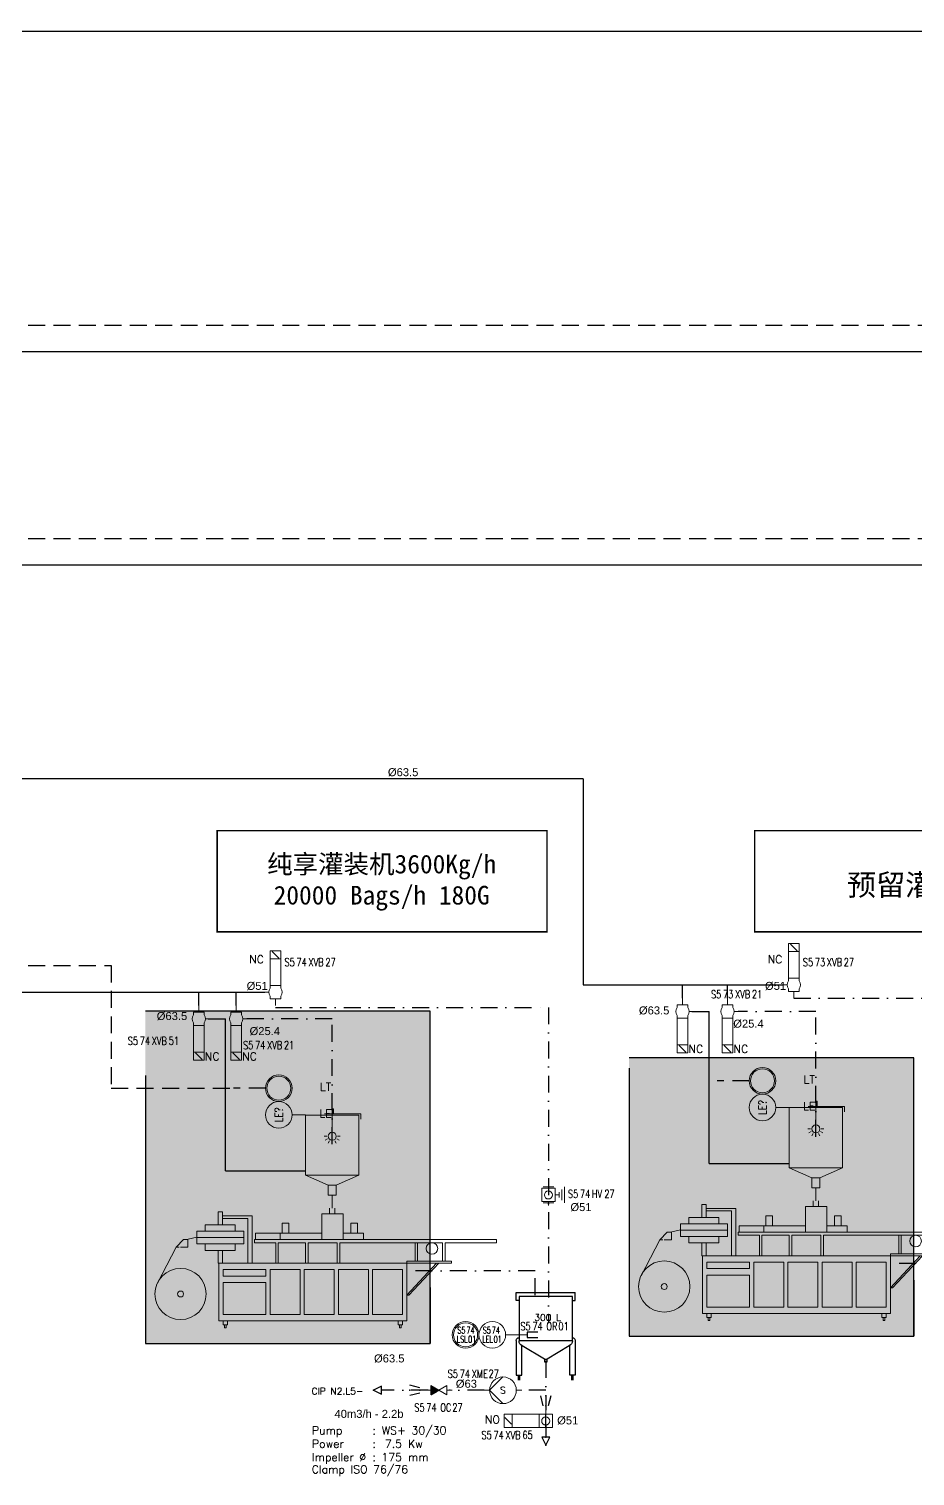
# Model space of a CAD drawing. Header units: inches. Extents: x 17763 to 19859, y 23751 to 24845.
# Drawn here: x 18668 to 19000, y 23758 to 24300 of the extents above; entities that cross this region are included whole.
import ezdxf
from ezdxf.enums import TextEntityAlignment as Align

# ---------------------------------------------------------------- set-up
doc = ezdxf.new("R2010")
doc.units = ezdxf.units.IN
doc.header["$MEASUREMENT"] = 0
for name, pattern in [('ACAD_ISO02W100', [15, 12, -3]), ('DASHDOT2', [12.7, 6.35, -3.175, 0, -3.175]), ('DASHED2', [9.525, 6.35, -3.175])]:
    doc.linetypes.add(name, pattern=pattern)
for name, color, linetype, lineweight in [('$31 Equipment', 7, 'Continuous', 9), ('19 Pipe Process', 30, 'Continuous', 30), ('31 Equipment', 7, 'Continuous', 9), ('33 Instruments Labels', 7, 'Continuous', 9)]:
    doc.layers.add(name, color=color, linetype=linetype, lineweight=lineweight)
for name, color, linetype in [('DIAMETRE', 7, 'Continuous'), ('MATERIEL-DIVERS', 7, 'Continuous'), ('REGUL', 140, 'DASHED2'), ('REPERES', 7, 'Continuous'), ('techn-data', 7, 'Continuous'), ('TEXTES', 7, 'Continuous'), ('TUYAUTERIE-NEP', 4, 'DASHDOT2'), ('TUYAUTERIE-PROCESS', 30, 'Continuous'), ('TXT_FR', 7, 'Continuous'), ('VANNES', 7, 'Continuous'), ('VANNES-PROCESS', 7, 'Continuous')]:
    doc.layers.add(name, color=color, linetype=linetype)
doc.layers.add('FOURNITURE CLIENT', color=7, linetype='Continuous', true_color=0xc8e6e6)
doc.layers.get('REPERES').off()
doc.styles.add('ROMANS', font='ROMANS.SHX')
doc.styles.add('ROMANT', font='romant')
doc.styles.get("Standard").update_dxf_attribs({"font": 'arial.ttf'})
doc.styles.add('USER3', font='ITALIC.SHX', dxfattribs={"bigfont": 'gbcbig.shx'})

# ---------------------------------------------------------------- blocks, each defined once
blk = doc.blocks.new('FLE23')
at = {"color": 7}
for p, q in [((0, -1.5), (0, 1.5)), ((0, 1.5), (3, 0)), ((3, 0), (0, -1.5))]:
    blk.add_line(p, q, dxfattribs=at)
at = {"layer": 'MATERIEL-DIVERS', "color": 2}
for p in [(0, 0), (3, 0)]:
    blk.add_point(p, dxfattribs=at)
at = {"layer": 'MATERIEL-DIVERS', "color": 7, "extrusion": (-1, 0, 0)}
blk.add_point((0, 0), dxfattribs=at)
at = {"layer": 'MATERIEL-DIVERS', "color": 7, "extrusion": (1, 0, 0)}
blk.add_point((3, 0), dxfattribs=at)
blk = doc.blocks.new('CR')
at = {"color": 7}
for p, q in [((-2.5, 2.5), (2.5, 1.25)), ((2.5, 1.25), (2.5, 1.25)), ((2.5, -1.25), (-2.5, -2.5))]:
    blk.add_line(p, q, dxfattribs=at)
at = {"color": 7, "extrusion": (-1, 0, 0)}
blk.add_point((-2.5, 0), dxfattribs=at)
at = {"color": 7, "extrusion": (1, 0, 0)}
blk.add_point((2.5, 0), dxfattribs=at)
blk = doc.blocks.new('wqs2qw')
at = {"layer": '31 Equipment'}
for p, q in [((30395.72, 63682.87), (30395.72, 63684.82)), ((30395.72, 63684.82), (30409.35, 63684.82)), ((30416.41, 63684.39), (30396.42, 63684.39)), ((30396.42, 63684.39), (30396.42, 63661.87)), ((30406.37, 63686.77), (30405.98, 63686.77)), ((30405.98, 63686.77), (30405.98, 63684.82)), ((30406.37, 63684.82), (30406.37, 63686.77)), ((30406.43, 63677.94), (30406.43, 63686.44)), ((30416.41, 63661.87), (30416.41, 63684.39)), ((30404.43, 63676.44), (30403.43, 63676.44)), ((30404.7, 63675.44), (30403.83, 63674.94)), ((30405.43, 63674.7), (30404.93, 63673.84)), ((30406.43, 63674.44), (30406.43, 63673.44)), ((30407.43, 63674.7), (30407.93, 63673.84)), ((30408.16, 63675.44), (30409.03, 63674.94)), ((30408.43, 63676.44), (30409.43, 63676.44)), ((30396.42, 63661.87), (30416.41, 63661.87)), ((30404.91, 63658.11), (30396.42, 63661.87)), ((30407.91, 63658.11), (30404.91, 63658.11)), ((30404.91, 63654.36), (30404.91, 63658.11)), ((30407.91, 63658.11), (30416.41, 63661.87)), ((30407.91, 63658.11), (30407.91, 63654.36)), ((30407.91, 63654.36), (30404.91, 63654.36)), ((30406.43, 63654.44), (30406.43, 63649.44)), ((30402.31, 63647.35), (30402.31, 63637.74)), ((30410.31, 63647.35), (30402.31, 63647.35)), ((30405.43, 63649.44), (30405.43, 63647.44)), ((30407.43, 63649.44), (30407.43, 63647.44)), ((30410.31, 63637.74), (30410.31, 63647.35)), ((30436.38, 63646.63), (30447.57, 63646.63)), ((30436.38, 63628.85), (30436.38, 63646.63)), ((30447.57, 63648.07), (30447.57, 63643.27)), ((30449.17, 63648.07), (30447.57, 63648.07)), ((30449.17, 63643.27), (30449.17, 63648.07)), ((30396.95, 63643.86), (30396.95, 63640.1)), ((30399.45, 63643.86), (30396.95, 63643.86)), ((30399.45, 63640.1), (30399.45, 63643.86)), ((30422.69, 63643.86), (30422.69, 63640.1)), ((30425.19, 63643.86), (30422.69, 63643.86)), ((30425.19, 63640.1), (30425.19, 63643.86)), ((30437.98, 63645.67), (30437.98, 63628.85)), ((30447.57, 63645.67), (30437.98, 63645.67)), ((30457.17, 63640.86), (30439.57, 63640.86)), ((30439.57, 63640.86), (30439.57, 63636.06)), ((30442.77, 63640.86), (30439.57, 63640.86)), ((30442.77, 63643.27), (30453.97, 63643.27)), ((30442.77, 63643.27), (30442.77, 63640.86)), ((30447.57, 63643.27), (30442.77, 63643.27)), ((30453.97, 63643.27), (30449.17, 63643.27)), ((30453.97, 63640.86), (30453.97, 63643.27)), ((30457.17, 63640.86), (30453.97, 63640.86)), ((30457.17, 63636.06), (30457.17, 63640.86)), ((30344.9, 63637.74), (30378.49, 63637.74)), ((30344.9, 63636.54), (30344.9, 63637.74)), ((30364.09, 63636.54), (30344.9, 63636.54)), ((30364.09, 63629.57), (30364.09, 63636.54)), ((30365.05, 63636.54), (30365.05, 63629.57)), ((30374.49, 63636.54), (30365.05, 63636.54)), ((30396.71, 63637.74), (30367.13, 63637.74)), ((30368.73, 63636.54), (30396.71, 63636.54)), ((30374.49, 63629.57), (30374.49, 63636.54)), ((30375.29, 63636.54), (30375.29, 63629.57)), ((30378.49, 63636.54), (30375.29, 63636.54)), ((30435.58, 63637.74), (30391.6, 63637.74)), ((30391.6, 63636.54), (30403.59, 63636.54)), ((30394.71, 63640.1), (30402.2, 63640.1)), ((30394.71, 63637.85), (30394.71, 63640.1)), ((30402.2, 63640.1), (30399.45, 63640.1)), ((30403.59, 63636.54), (30403.59, 63628.85)), ((30404.55, 63636.54), (30415.43, 63636.54)), ((30404.55, 63628.85), (30404.55, 63636.54)), ((30410.2, 63640.1), (30435.19, 63640.1)), ((30425.94, 63640.1), (30410.2, 63640.1)), ((30415.43, 63636.54), (30415.43, 63628.85)), ((30416.39, 63636.54), (30426.62, 63636.54)), ((30416.39, 63628.85), (30416.39, 63636.54)), ((30425.94, 63637.85), (30425.94, 63640.1)), ((30426.62, 63636.54), (30426.62, 63629.33)), ((30427.58, 63636.54), (30435.58, 63636.54)), ((30427.58, 63628.85), (30427.58, 63636.54)), ((30435.19, 63640.1), (30435.19, 63637.85)), ((30435.58, 63636.54), (30435.58, 63637.74)), ((30439.57, 63638.46), (30457.17, 63638.46)), ((30439.57, 63636.06), (30442.77, 63636.06)), ((30453.97, 63636.06), (30442.77, 63636.06)), ((30442.77, 63636.06), (30442.77, 63633.66)), ((30453.97, 63636.06), (30457.17, 63636.06)), ((30453.97, 63633.66), (30453.97, 63636.06)), ((30457.18, 63638.6), (30457.18, 63638.6)), ((30460.42, 63637.85), (30457.18, 63638.6)), ((30460.52, 63637.74), (30460.52, 63634.86)), ((30462.12, 63637.74), (30460.52, 63637.74)), ((30464.84, 63634.86), (30462.12, 63637.74)), ((30442.77, 63633.66), (30447.57, 63633.66)), ((30447.57, 63633.66), (30449.17, 63633.66)), ((30447.57, 63633.66), (30447.57, 63628.85)), ((30449.17, 63633.66), (30453.97, 63633.66)), ((30449.17, 63628.85), (30449.17, 63633.66)), ((30460.52, 63634.86), (30463.24, 63634.86)), ((30463.72, 63634.86), (30464.84, 63634.86)), ((30464.84, 63634.86), (30471.88, 63621.4)), ((30361.7, 63629.57), (30378.49, 63629.57)), ((30361.7, 63628.85), (30361.7, 63629.57)), ((30366.49, 63628.85), (30361.7, 63628.85)), ((30365.69, 63628.85), (30367.29, 63628.85)), ((30378.49, 63628.85), (30365.69, 63628.85)), ((30377.69, 63616.84), (30366.49, 63628.85)), ((30367.29, 63628.85), (30378.49, 63616.84)), ((30375.29, 63629.57), (30374.49, 63629.57)), ((30378.49, 63629.57), (30378.49, 63628.85)), ((30378.49, 63628.85), (30388.08, 63628.85)), ((30378.49, 63607.23), (30378.49, 63628.85)), ((30380.09, 63626.45), (30391.28, 63626.45)), ((30380.09, 63609.63), (30380.09, 63626.45)), ((30384.88, 63628.85), (30448.85, 63628.85)), ((30391.28, 63626.45), (30391.28, 63609.63)), ((30392.88, 63626.45), (30404.07, 63626.45)), ((30392.88, 63609.63), (30392.88, 63626.45)), ((30403.59, 63628.85), (30404.55, 63628.85)), ((30404.07, 63626.45), (30404.07, 63609.63)), ((30405.67, 63626.45), (30405.67, 63609.63)), ((30416.87, 63626.45), (30405.67, 63626.45)), ((30415.43, 63628.85), (30416.39, 63628.85)), ((30416.87, 63609.63), (30416.87, 63626.45)), ((30418.47, 63626.45), (30418.47, 63609.63)), ((30429.66, 63626.45), (30418.47, 63626.45)), ((30426.62, 63629.33), (30426.62, 63628.85)), ((30429.66, 63609.63), (30429.66, 63626.45)), ((30431.26, 63626.45), (30447.25, 63626.45)), ((30431.26, 63624.04), (30431.26, 63626.45)), ((30437.98, 63628.85), (30436.38, 63628.85)), ((30447.25, 63626.45), (30447.25, 63624.04)), ((30447.57, 63628.85), (30449.17, 63628.85)), ((30448.85, 63628.85), (30448.85, 63607.23)), ((30447.25, 63624.04), (30431.26, 63624.04)), ((30431.26, 63621.64), (30447.25, 63621.64)), ((30431.26, 63609.63), (30431.26, 63621.64)), ((30447.25, 63621.64), (30447.25, 63609.63)), ((30378.49, 63616.84), (30377.69, 63616.84)), ((30391.28, 63609.63), (30380.09, 63609.63)), ((30404.07, 63609.63), (30392.88, 63609.63)), ((30405.67, 63609.63), (30416.87, 63609.63)), ((30418.47, 63609.63), (30429.66, 63609.63)), ((30447.25, 63609.63), (30431.26, 63609.63)), ((30391.28, 63607.23), (30378.49, 63607.23)), ((30380.09, 63605.78), (30380.09, 63607.23)), ((30381.68, 63605.78), (30380.09, 63605.78)), ((30380.57, 63605.78), (30380.57, 63604.58)), ((30381.2, 63605.78), (30380.57, 63605.78)), ((30380.57, 63604.58), (30381.2, 63604.58)), ((30381.2, 63604.58), (30381.2, 63605.78)), ((30381.68, 63607.23), (30381.68, 63605.78)), ((30448.85, 63607.23), (30384.88, 63607.23)), ((30445.65, 63605.78), (30445.65, 63607.23)), ((30447.25, 63605.78), (30445.65, 63605.78)), ((30446.77, 63605.78), (30446.13, 63605.78)), ((30446.13, 63605.78), (30446.13, 63604.58)), ((30446.13, 63604.58), (30446.77, 63604.58)), ((30446.77, 63604.58), (30446.77, 63605.78)), ((30447.25, 63607.23), (30447.25, 63605.78))]:
    blk.add_line(p, q, dxfattribs=at)
at = {"layer": '31 Equipment', "color": 7}
blk.add_line((30421.43, 63684.44), (30416.43, 63684.44), dxfattribs=at)
at = {"layer": '31 Equipment'}
for centre, radius in [((30426.43, 63694.44), 5), ((30426.43, 63694.44), 4.5), ((30406.43, 63676.44), 1.5), ((30369.05, 63634.38), 2.16), ((30463.24, 63617.32), 9.6), ((30463.24, 63617.32), 1.12)]:
    blk.add_circle(centre, radius, dxfattribs=at)
at = {"layer": '31 Equipment', "color": 7}
blk.add_circle((30426.43, 63684.44), 5, dxfattribs=at)
at = {"layer": '31 Equipment'}
for points in [[(30462.99, 63634.86), (30463.49, 63634.86), (30462.99, 63627.9), (30463.49, 63627.4)], [(30463.49, 63608.18), (30462.99, 63608.68), (30463.49, 63634.86), (30462.99, 63634.86)], [(30462.99, 63627.9), (30463.49, 63627.4), (30448.85, 63627.9), (30448.85, 63627.4)], [(30448.85, 63608.18), (30448.85, 63608.68), (30463.49, 63608.18), (30462.99, 63608.68)]]:
    blk.add_trace(points, dxfattribs=at)
blk = doc.blocks.new('APV-FCE-NRV-GEN-1')
at = {"layer": '31 Equipment'}
h = blk.add_hatch(dxfattribs=at)
h.set_pattern_fill('ANSI31', color=256, scale=0.01, style=0)
h.set_pattern_definition([(45, (0, 0), (-0.02245064, 0.02245064), [])])
h.paths.add_polyline_path([(3, 1.75), (3, -1.75), (0, 0)])
at = {"layer": '31 Equipment', "linetype": 'ACAD_ISO02W100', "ltscale": 38}
for p, q in [((-3, 0), (-5, 0)), ((0, 0), (-3, 1.75)), ((-3, 1.75), (-3, -1.75)), ((0, 0), (-3, -1.75)), ((0, 0), (3, 1.75)), ((0, 0), (3, -1.75)), ((3, 1.75), (3, -1.75)), ((3, 0), (5, 0))]:
    blk.add_line(p, q, dxfattribs=at)
blk = doc.blocks.new('APV-VLV-SSEAT-SW41-3')
at = {"layer": '31 Equipment', "ltscale": 38}
for p, q in [((1.25, 15.25), (-1.25, 12.75)), ((-2, 2.5), (-2, 1.5)), ((2, 2.5), (2, 1.5)), ((2.5, 0), (4, 0)), ((-2, -2.5), (-2, -1.5)), ((2, -2.5), (-2, -2.5)), ((-2, -2.5), (2, -2.5)), ((0, -2.5), (0, -5)), ((2, -2.5), (2, -1.5))]:
    blk.add_line(p, q, dxfattribs=at)
for points in [[(-2, 12.5), (2, 12.5), (2, 15.5), (-2, 15.5)], [(-2, 2.5), (2, 2.5), (2, 12.5), (-2, 12.5)]]:
    blk.add_lwpolyline(points, close=True, dxfattribs=at)
for start, end in [(143.1301, 216.8699), (323.1301, 36.8699)]:
    blk.add_arc((0, 0), 2.5, start, end, dxfattribs=at)
blk = doc.blocks.new('APV-INS-M-L-LE2')
at = {"layer": '31 Equipment', "color": 7}
blk.add_line((5, 0), (13, 0), dxfattribs=at)
at = {"layer": '31 Equipment', "lineweight": 25}
blk.add_lwpolyline([(17, 1), (13, 1), (13, 0), (13, -1), (17, -1)], dxfattribs=at)
at = {"layer": '31 Equipment', "color": 7}
blk.add_circle((0, 0), 5, dxfattribs=at)
at = {"layer": '33 Instruments Labels', "style": 'ROMANS', "width": 0.8}
blk.add_attdef('LE?', text='', height=3, dxfattribs=at).set_placement((0, 0), align=Align.MIDDLE)
blk = doc.blocks.new('BACONC2')
at = {"color": 7}
for p, q in [((-9.99, 14.84), (-9.99, 31.46)), ((-9.99, 31.45), (9.99, 31.45)), ((9.98, 31.46), (9.98, 14.84)), ((-11, 15), (-11, 2)), ((9.98, 15), (-10, 15)), ((-9, 2), (-9, 13.1)), ((-8.77, 13), (-0.5, 8)), ((0.5, 8), (8.76, 13)), ((9, 2), (9, 13.1)), ((11, 15), (11, 2)), ((-0.5, 7), (-0.5, 8)), ((0.5, 8), (-0.5, 8)), ((0.5, 7), (-0.5, 7)), ((0.5, 8), (0.5, 7)), ((-11, 2), (-9, 2)), ((11, 2), (9, 2))]:
    blk.add_line(p, q, dxfattribs=at)
at = {"color": 7, "const_width": 1}
for points in [[(-10, 2), (-10, 0)], [(10, 2), (10, 0)]]:
    blk.add_lwpolyline(points, dxfattribs=at)
at = {"color": 7}
for centre, radius, start, end in [((-10, 15), 1, 90, 180), ((-7.99, 14.84), 2, 180, 247.0717), ((7.98, 14.84), 2, 292.9479, 0), ((10, 15), 1, 0, 90)]:
    blk.add_arc(centre, radius, start, end, dxfattribs=at)
at = {"color": 7, "extrusion": (0, -1, 0)}
blk.add_point((0, 7), dxfattribs=at)
at = {"layer": 'TUYAUTERIE-NEP', "color": 2}
blk.add_point((0, 7), dxfattribs=at)
at = {"layer": 'TUYAUTERIE-NEP', "color": 7, "extrusion": (0, -1, 0)}
blk.add_point((0, 7), dxfattribs=at)
at = {"layer": 'VANNES-PROCESS'}
for p, q in [((11, 33), (-11, 33)), ((-11, 30), (-11, 33)), ((11, 30), (11, 33)), ((-10, 30), (-11, 30)), ((10, 30), (11, 30))]:
    blk.add_line(p, q, dxfattribs=at)
blk = doc.blocks.new('APV-PMP-GEN-CENTRI-1')
at = {"layer": '31 Equipment', "ltscale": 38}
for p, q in [((-5, 0), (-7, 0)), ((5, 0), (0, 5)), ((5, 0), (0, -5)), ((5, 0), (7, 0))]:
    blk.add_line(p, q, dxfattribs=at)
blk.add_circle((0, 0), 5, dxfattribs=at)
at = {"layer": '31 Equipment', "style": 'ROMANT', "flags": 8}
blk.add_attdef('I', text='', height=2.5, dxfattribs=at).set_placement((0, 0), align=Align.MIDDLE)
blk = doc.blocks.new('REPNORM1')
at = {"layer": 'TEXTES', "style": 'ROMANS', "width": 0.75}
for tag, p in [('ZONE', (-9.75, -1.25)), ('SOUSZONE', (-5.25, -1.25)), ('ELEMENT', (-0.75, -1.25)), ('NUM', (5.59, -1.22))]:
    blk.add_attdef(tag, p, '', height=3, dxfattribs=at)
blk = doc.blocks.new('APV-INS-F-L-LS')
at = {"layer": '31 Equipment'}
for radius in [5, 4.5]:
    blk.add_circle((0, 0), radius, dxfattribs=at)
at = {"layer": '33 Instruments Labels', "style": 'ROMANS', "width": 0.8}
blk.add_attdef('LS?', text='', height=3, dxfattribs=at).set_placement((0, 0), align=Align.MIDDLE)
blk = doc.blocks.new('REPNORM')
at = {"layer": 'TEXTES', "style": 'ROMANS', "width": 0.75}
for tag, p in [('ZONE', (-9.75, -1.25)), ('SOUSZONE', (-5.25, -1.25)), ('ELEMENT', (0, -1.25)), ('NUM', (4.5, -1.25))]:
    blk.add_attdef(tag, p, '', height=3, dxfattribs=at)
blk = doc.blocks.new('REPINS2')
at = {"layer": 'TEXTES', "style": 'ROMANS', "width": 0.7}
for tag, p in [('ZONE', (-3.35, 0.8)), ('SOUSZONE', (0.05, 0.8)), ('NUM', (0.7, -2.6))]:
    blk.add_attdef(tag, p, '', height=2.5, dxfattribs=at)
blk.add_attdef('ELEMENT', text='', height=2.5, dxfattribs=at).set_placement((-1.56, -2.59), align=Align.CENTER)
blk = doc.blocks.new('FLE23-A')
at = {"color": 7}
for p, q in [((0, 1.5), (-3, 0)), ((-3, 0), (0, -1.5)), ((0, -1.5), (0, 1.5))]:
    blk.add_line(p, q, dxfattribs=at)
at = {"layer": 'MATERIEL-DIVERS', "color": 7, "extrusion": (-1, 0, 0)}
blk.add_point((-3, 0), dxfattribs=at)
at = {"layer": 'MATERIEL-DIVERS', "color": 2}
for p in [(-3, 0), (0, 0)]:
    blk.add_point(p, dxfattribs=at)
at = {"layer": 'MATERIEL-DIVERS', "color": 7, "extrusion": (1, 0, 0)}
blk.add_point((0, 0), dxfattribs=at)
blk = doc.blocks.new('APV-VLVM-BFLY-SVS-3')
at = {"layer": '31 Equipment'}
for p, q in [((3, 6), (-3, 6)), ((-3, 2), (-3, -2)), ((-2, 5), (2, 5)), ((-1, 4), (1, 4)), ((3, -2), (3, 2))]:
    blk.add_line(p, q, dxfattribs=at)
at = {"layer": '31 Equipment', "ltscale": 38}
for p, q in [((-2.5, 0), (-4, 0)), ((2.5, 2.5), (-2.5, 2.5)), ((-2.5, 2.5), (-2.5, -2.5)), ((0, 2.5), (0, 4)), ((2.5, -2.5), (2.5, 2.5)), ((2.5, 0), (4, 0)), ((-2.5, -2.5), (2.5, -2.5))]:
    blk.add_line(p, q, dxfattribs=at)
blk.add_circle((0, 0), 1.5, dxfattribs=at)
blk = doc.blocks.new('APV-VLV-BFLY-SV-4')
at = {"layer": '31 Equipment', "ltscale": 38}
for p, q in [((1.25, 15.25), (-1.25, 12.75)), ((2.5, 2.5), (-2.5, 2.5)), ((-2.5, 2.5), (-2.5, -2.5)), ((2.5, -2.5), (2.5, 2.5)), ((-2.5, -2.5), (2.5, -2.5))]:
    blk.add_line(p, q, dxfattribs=at)
at = {"layer": '31 Equipment'}
for p, q in [((-4, 0), (-2.5, 0)), ((2.5, 0), (4, 0))]:
    blk.add_line(p, q, dxfattribs=at)
at = {"layer": '31 Equipment', "lineweight": 30}
blk.add_line((-2.5, 0), (2.5, 0), dxfattribs=at)
at = {"layer": '31 Equipment', "ltscale": 38}
for points in [[(-2.5, 12.5), (2.5, 12.5), (2.5, 15.5), (-2.5, 15.5)], [(-2.5, 2.5), (2.5, 2.5), (2.5, 12.5), (-2.5, 12.5)]]:
    blk.add_lwpolyline(points, close=True, dxfattribs=at)
blk.add_circle((0, 0), 1.5, dxfattribs=at)
blk = doc.blocks.new('TEXT-PUMP_caract_ANGLAIS')
at = {"layer": 'techn-data', "style": 'ROMANS'}
for s, p in [('Pump', (-22, 9)), ('Power', (-22, 4)), ('Kw', (14, 4)), ('Impeller %%C', (-22, -1)), ('mm', (14, -1))]:
    blk.add_text(s, height=3, dxfattribs=at).set_placement(p)
for p in [(2, 9), (2, 4), (2, -1)]:
    blk.add_text(':', height=3, dxfattribs=at).set_placement(p, align=Align.RIGHT)
blk.add_attdef('Type', (4.23, 9), '', height=3, dxfattribs=at)
for tag, p in [('Pui', (11.76, 4)), ('Dia', (11.76, -1))]:
    blk.add_attdef(tag, text='', height=3, dxfattribs=at).set_placement(p, align=Align.RIGHT)

msp = doc.modelspace()

# ---------------------------------------------------------------- hatches: boundary and pattern name
at = {"layer": 'FOURNITURE CLIENT'}
h = msp.add_hatch(color=256, dxfattribs=at)
h.dxf.hatch_style = 1
h.paths.add_polyline_path([(18711.59, 23932.09), (18711.59, 23807.5), (18818.28, 23807.5), (18818.28, 23828.5), (18818.28, 23833.58), (18818.28, 23932.09)])
h = msp.add_hatch(color=256, dxfattribs=at)
h.dxf.hatch_style = 1
h.paths.add_polyline_path([(18892.82, 23914.66), (18892.82, 23810.29), (18999.51, 23810.29), (18999.51, 23831.29), (18999.51, 23836.36), (18999.51, 23914.66)])

# ---------------------------------------------------------------- linework, layer by layer
at = {"layer": '19 Pipe Process'}
for p, q in [((19039.35, 24299.27), (18423.32, 24299.27)), ((19043.87, 24179.22), (18573.97, 24179.22)), ((19082.18, 24099.3), (18573.97, 24099.22)), ((18875.66, 24019.22), (18573.97, 24019.22)), ((18573.97, 23939.22), (18756.32, 23939.22))]:
    msp.add_line(p, q, dxfattribs=at)
at = {"layer": '19 Pipe Process', "ltscale": 2}
for p, q in [((18912.82, 23937), (18912.82, 23942)), ((18929.68, 23937), (18929.68, 23942)), ((18731.59, 23934.22), (18731.59, 23939.22)), ((18745.63, 23934.22), (18745.63, 23939.22)), ((18916.39, 23932), (18922.82, 23932)), ((18922.82, 23875), (18922.82, 23932)), ((18735.16, 23929.22), (18741.59, 23929.22)), ((18741.59, 23872.22), (18741.59, 23929.22)), ((18741.59, 23872.22), (18771.59, 23872.22)), ((18922.82, 23875), (18952.82, 23875))]:
    msp.add_line(p, q, dxfattribs=at)
at = {"layer": '19 Pipe Process'}
msp.add_lwpolyline([(18875.66, 24019.22), (18875.66, 23942), (18950.55, 23942)], dxfattribs=at)
at = {"layer": '31 Equipment', "const_width": 0.56}
for points in [[(18738.47, 23961.86), (18738.47, 23999.78), (18862.11, 23999.78), (18862.11, 23961.86)], [(18939.89, 23961.86), (18939.89, 23999.78), (19063.54, 23999.78), (19063.54, 23961.86)]]:
    msp.add_lwpolyline(points, close=True, dxfattribs=at)
at = {"layer": 'FOURNITURE CLIENT'}
for points in [[(18711.59, 23907.98), (18711.59, 23807.5), (18818.28, 23807.5), (18818.28, 23828.5), (18818.28, 23807.5), (18818.28, 23932.09), (18711.59, 23932.09)], [(18892.82, 23910.76), (18892.82, 23810.29), (18999.51, 23810.29), (18999.51, 23831.29), (18999.51, 23810.29), (18999.51, 23914.66), (18892.82, 23914.66)]]:
    msp.add_lwpolyline(points, dxfattribs=at)
at = {"layer": 'REGUL'}
for p, q in [((18937.88, 23906), (18925.88, 23906)), ((18756.65, 23903.22), (18744.65, 23903.22))]:
    msp.add_line(p, q, dxfattribs=at)
for points in [[(18553.37, 24189.22), (19046.25, 24189.22), (19046.25, 24365.66), (19342.7, 24365.66), (19342.7, 24451.55), (19405.03, 24451.55)], [(18553.37, 24109.22), (19061.08, 24109.22), (19085.07, 24109.22), (19085.07, 24324.32), (19568.66, 24324.32), (19568.66, 24451.55), (19632.33, 24451.55)], [(18553.37, 23949.22), (18698.8, 23949.22), (18698.8, 23903.22), (18744.65, 23903.22)]]:
    msp.add_lwpolyline(points, dxfattribs=at)
at = {"layer": 'TUYAUTERIE-NEP'}
for p, q in [((18862.59, 23933.53), (18862.59, 23815.22)), ((18962.82, 23932), (18933.68, 23932)), ((18962.82, 23885), (18962.82, 23932)), ((18781.59, 23929.22), (18749.63, 23929.22)), ((18781.59, 23882.22), (18781.59, 23929.22)), ((18857.59, 23834.72), (18810.59, 23834.72)), ((18857.59, 23825.72), (18857.59, 23834.72)), ((19038.82, 23837.5), (18991.82, 23837.5)), ((18861.59, 23801), (18861.59, 23782.5)), ((18817.59, 23790), (18800.09, 23790)), ((18838.59, 23790), (18825.59, 23790)), ((18861.59, 23790), (18852.59, 23790)), ((18861.59, 23777), (18861.59, 23772.46))]:
    msp.add_line(p, q, dxfattribs=at)
for points in [[(18954.55, 23937), (19043.82, 23937)], [(18760.34, 23933.53), (18862.59, 23933.53)]]:
    msp.add_lwpolyline(points, dxfattribs=at)

# ---------------------------------------------------------------- block references
at = {"layer": '$31 Equipment'}
ref = msp.add_blockref('wqs2qw', (49369.25, -39788.44), dxfattribs=dict(at, xscale=-1))
ref.add_attrib('LE?', 'LE?', dxfattribs={"layer": '33 Instruments Labels', "height": 3, "rotation": 90, "style": 'ROMANS', "width": 0.8}).set_placement((18942.82, 23896), align=Align.MIDDLE)
ref = msp.add_blockref('wqs2qw', (49188.02, -39791.22), dxfattribs=dict(at, xscale=-1))
ref.add_attrib('LE?', 'LE?', dxfattribs={"layer": '33 Instruments Labels', "height": 3, "rotation": 90, "style": 'ROMANS', "width": 0.8}).set_placement((18761.59, 23893.22), align=Align.MIDDLE)
at = {"rotation": 90.00000000000001}
msp.add_blockref('APV-VLV-BFLY-SV-4', (18861.59, 23778.5), dxfattribs=at)
at = {"layer": '31 Equipment', "linetype": 'ACAD_ISO02W100', "ltscale": 38, "rotation": 270}
msp.add_blockref('APV-VLVM-BFLY-SVS-3', (18862.59, 23863.21), dxfattribs=at)
at = {"layer": '31 Equipment'}
ref = msp.add_blockref('APV-PMP-GEN-CENTRI-1', (18845.59, 23790), dxfattribs=dict(at, xscale=-1))
ref.add_attrib('I', 'S', dxfattribs={"height": 2.5, "style": 'ROMANT', "flags": 8}).set_placement((18845.59, 23790), align=Align.MIDDLE)
at = {"layer": '33 Instruments Labels', "xscale": -1}
msp.add_blockref('APV-INS-F-L-LS', (18831.59, 23810.78), dxfattribs=at)
at = {"layer": '33 Instruments Labels'}
msp.add_blockref('APV-INS-M-L-LE2', (18841.59, 23810.78), dxfattribs=at)
msp.add_blockref('APV-INS-M-L-LE2', (18841.59, 23810.78), dxfattribs=at)
at = {"layer": 'MATERIEL-DIVERS', "xscale": -1}
msp.add_blockref('BACONC2', (18861.59, 23793.72), dxfattribs=at)
at = {"layer": 'MATERIEL-DIVERS'}
msp.add_blockref('FLE23-A', (18800.09, 23790), dxfattribs=at)
at = {"layer": 'MATERIEL-DIVERS', "rotation": 180}
msp.add_blockref('APV-FCE-NRV-GEN-1', (18821.59, 23790), dxfattribs=at)
at = {"layer": 'MATERIEL-DIVERS', "xscale": -1, "rotation": 90}
msp.add_blockref('FLE23', (18861.59, 23772.46), dxfattribs=at)
at = {"layer": 'REPERES'}
for name, p, values in [('REPNORM1', (18773.47, 23950.21), {'ZONE': 'S5', 'SOUSZONE': '74', 'ELEMENT': 'XVB', 'NUM': '27'}), ('REPNORM1', (18967.7, 23950.21), {'ZONE': 'S5', 'SOUSZONE': '73', 'ELEMENT': 'XVB', 'NUM': '27'}), ('REPNORM1', (18933.28, 23938.18), {'ZONE': 'S5', 'SOUSZONE': '73', 'ELEMENT': 'XVB', 'NUM': '21'}), ('REPNORM1', (18714.74, 23920.71), {'ZONE': 'S5', 'SOUSZONE': '74', 'ELEMENT': 'XVB', 'NUM': '51'}), ('REPNORM1', (18757.93, 23919.11), {'ZONE': 'S5', 'SOUSZONE': '74', 'ELEMENT': 'XVB', 'NUM': '21'}), ('REPINS2', (18831.85, 23810.46), {'ZONE': 'S5', 'SOUSZONE': '74', 'NUM': '01', 'ELEMENT': 'LSL'}), ('REPINS2', (18841.39, 23810.46), {'ZONE': 'S5', 'SOUSZONE': '74', 'NUM': '01', 'ELEMENT': 'LEL'}), ('REPNORM', (18861.84, 23813.76), {'ZONE': 'S5', 'SOUSZONE': '74', 'ELEMENT': 'OR', 'NUM': '01'}), ('REPNORM1', (18834.6, 23795.94), {'ZONE': 'S5', 'SOUSZONE': '74', 'ELEMENT': 'XME', 'NUM': '27'}), ('REPNORM', (18822.1, 23783.28), {'ZONE': 'S5', 'SOUSZONE': '74', 'ELEMENT': 'OC', 'NUM': '27'}), ('REPNORM1', (18847.28, 23772.97), {'ZONE': 'S5', 'SOUSZONE': '74', 'ELEMENT': 'XVB', 'NUM': '65'})]:
    msp.add_blockref(name, p, dxfattribs=at).add_auto_attribs(values)
ref = msp.add_blockref('REPNORM1', (18879.67, 23863.38), dxfattribs=at)
ref.add_attrib('ZONE', 'S5', (18869.92, 23862.13), dxfattribs={"layer": 'TEXTES', "height": 3, "style": 'ROMANS', "width": 0.75})
ref.add_attrib('SOUSZONE', '74', (18874.42, 23862.13), dxfattribs={"layer": 'TEXTES', "height": 3, "style": 'ROMANS', "width": 0.75})
ref.add_attrib('ELEMENT', 'HV', (18878.92, 23862.13), dxfattribs={"layer": 'TEXTES', "height": 3, "style": 'ROMANS', "width": 0.75})
ref.add_attrib('NUM', '27', (18883.56, 23862.16), dxfattribs={"layer": 'TEXTES', "height": 3, "style": 'ROMANS', "width": 0.75})
at = {"layer": 'TUYAUTERIE-PROCESS'}
msp.add_blockref('TEXT-PUMP_caract_ANGLAIS', (18796, 23764.47), dxfattribs=at).add_auto_attribs({'Dia': '175', 'Pui': '7.5', 'Type': 'WS+ 30/30'})
at = {"layer": 'VANNES', "xscale": -1}
for p in [(18760.32, 23939.22), (18954.55, 23942)]:
    msp.add_blockref('APV-VLV-SSEAT-SW41-3', p, dxfattribs=at)
at = {"layer": 'VANNES', "xscale": -1, "rotation": 180}
for p in [(18912.82, 23932), (18929.68, 23932), (18731.59, 23929.22), (18745.63, 23929.22)]:
    msp.add_blockref('APV-VLV-SSEAT-SW41-3', p, dxfattribs=at)
at = {"layer": 'VANNES-PROCESS', "yscale": 0.75, "zscale": 0.75}
for p, xscale, rotation in [((18812.59, 23790), -0.75, 180), ((18861.59, 23786.09), 0.75, 270)]:
    msp.add_blockref('CR', p, dxfattribs=dict(at, xscale=xscale, rotation=rotation))

# ---------------------------------------------------------------- texts
at = {"layer": '31 Equipment', "style": 'ROMANS'}
msp.add_text('300 L', height=2.5, dxfattribs=at).set_placement((18862.33, 23817.25), align=Align.MIDDLE_CENTER)
msp.add_text('CIP N2.L5-', height=2.5, dxfattribs=at).set_placement((18773.86, 23788.43))
at = {"layer": '31 Equipment', "attachment_point": 5, "style": 'USER3'}
for s, insert, char_height, width in [('{\\fSimSun|b0|i0|c134|p2;纯享灌装机3600Kg/h\\P20000 Bags/h 180G}', (18800.13, 23980.26), 7, 120.9043), ('{\\fSimSun|b0|i0|c134|p2;预留灌装机}', (19001.78, 23978.97), 8, 131.8643)]:
    msp.add_mtext(s, dxfattribs=dict(at, insert=insert, char_height=char_height, width=width))
at = {"layer": 'DIAMETRE'}
for s, p in [('%%C63.5', (18802.47, 24020.18)), ('%%C51', (18749.53, 23940.08)), ('%%C51', (18943.76, 23940.08)), ('%%C63.5', (18715.86, 23928.79)), ('%%C63.5', (18896.52, 23930.89)), ('%%C25.4', (18750.64, 23923.14)), ('%%C25.4', (18931.87, 23925.93)), ('%%C51', (18870.86, 23857.18)), ('%%C63.5', (18797.27, 23800.45)), ('%%C63', (18827.92, 23790.96)), ('40m3/h - 2.2b', (18782.46, 23779.67)), ('%%C51', (18865.88, 23777.22))]:
    msp.add_text(s, height=3, dxfattribs=at).set_placement(p)
at = {"layer": 'TEXTES', "style": 'ROMANS'}
for s, p in [('NC', (18750.52, 23950.05)), ('NC', (18944.75, 23950.05)), ('NC', (18733.85, 23913.66)), ('NC', (18747.9, 23913.66)), ('NC', (18915.08, 23916.45)), ('NC', (18931.95, 23916.45)), ('NO', (18838.81, 23777.53))]:
    msp.add_text(s, height=3, dxfattribs=at).set_placement(p)
at = {"layer": 'TXT_FR', "style": 'ROMANS'}
for s, p in [('LT', (18779.11, 23902.22)), ('LT', (18960.34, 23905)), ('LE', (18779.11, 23892.22)), ('LE', (18960.34, 23895))]:
    msp.add_text(s, height=3, dxfattribs=at).set_placement(p, align=Align.CENTER)
msp.add_text('Clamp ISO 76/76', height=3, dxfattribs=at).set_placement((18773.91, 23758.86))

doc.saveas('drawing.dxf')
